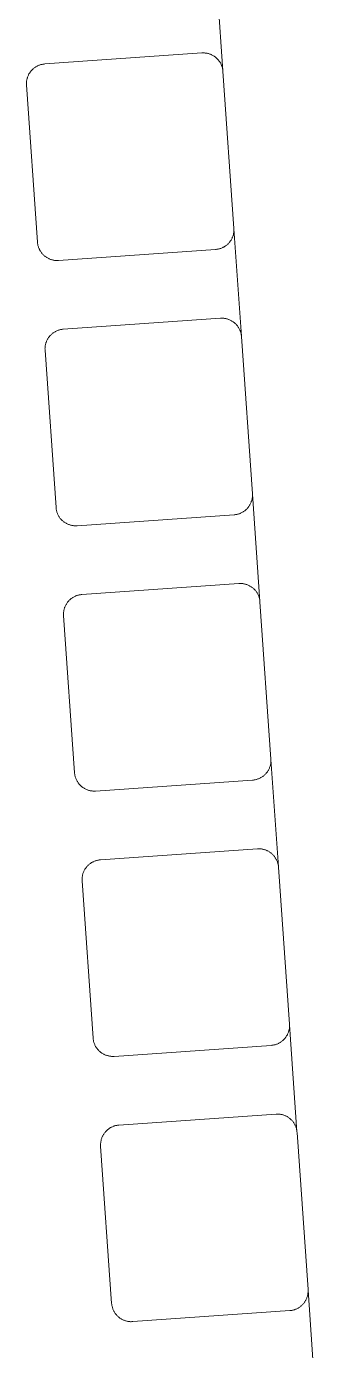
# Model space of a CAD drawing. Header units: millimetres. Extents: x -92 to 3826, y 8 to 2374.
# Drawn here: x 1046.5 to 1105.2, y 1495.7 to 1764.5 of the extents above; entities that cross this region are included whole.
import ezdxf

# ---------------------------------------------------------------- set-up
doc = ezdxf.new("R2010")
doc.units = ezdxf.units.MM
doc.layers.add('ZANO_R', color=7, linetype='Continuous', lineweight=0)

msp = doc.modelspace()

# ---------------------------------------------------------------- linework, layer by layer
at = {"layer": 'ZANO_R'}
for p, q in [((1084.88, 1777.32), (1086.4, 1755.55)), ((1082.14, 1759.17), (1050.22, 1756.94)), ((1082.28, 1759.18), (1082.14, 1759.17)), ((1082.41, 1759.18), (1082.28, 1759.18)), ((1082.55, 1759.18), (1082.41, 1759.18)), ((1082.69, 1759.17), (1082.55, 1759.18)), ((1082.82, 1759.16), (1082.69, 1759.17)), ((1082.96, 1759.14), (1082.82, 1759.16)), ((1083.09, 1759.12), (1082.96, 1759.14)), ((1083.23, 1759.1), (1083.09, 1759.12)), ((1083.36, 1759.07), (1083.23, 1759.1)), ((1083.49, 1759.03), (1083.36, 1759.07)), ((1083.62, 1759), (1083.49, 1759.03)), ((1083.75, 1758.95), (1083.62, 1759)), ((1083.88, 1758.9), (1083.75, 1758.95)), ((1084.01, 1758.85), (1083.88, 1758.9)), ((1084.13, 1758.8), (1084.01, 1758.85)), ((1084.25, 1758.73), (1084.13, 1758.8)), ((1084.37, 1758.67), (1084.25, 1758.73)), ((1084.49, 1758.6), (1084.37, 1758.67)), ((1084.61, 1758.53), (1084.49, 1758.6)), ((1084.72, 1758.45), (1084.61, 1758.53)), ((1084.83, 1758.37), (1084.72, 1758.45)), ((1084.94, 1758.29), (1084.83, 1758.37)), ((1047.57, 1755.67), (1047.48, 1755.57)), ((1047.66, 1755.77), (1047.57, 1755.67)), ((1047.76, 1755.87), (1047.66, 1755.77)), ((1047.86, 1755.96), (1047.76, 1755.87)), ((1047.97, 1756.05), (1047.86, 1755.96)), ((1048.08, 1756.13), (1047.97, 1756.05)), ((1048.19, 1756.21), (1048.08, 1756.13)), ((1048.3, 1756.29), (1048.19, 1756.21)), ((1048.41, 1756.36), (1048.3, 1756.29)), ((1048.53, 1756.43), (1048.41, 1756.36)), ((1048.65, 1756.5), (1048.53, 1756.43)), ((1048.77, 1756.56), (1048.65, 1756.5)), ((1048.9, 1756.61), (1048.77, 1756.56)), ((1049.02, 1756.67), (1048.9, 1756.61)), ((1049.15, 1756.72), (1049.02, 1756.67)), ((1049.28, 1756.76), (1049.15, 1756.72)), ((1049.41, 1756.8), (1049.28, 1756.76)), ((1049.54, 1756.83), (1049.41, 1756.8)), ((1049.68, 1756.86), (1049.54, 1756.83)), ((1049.81, 1756.89), (1049.68, 1756.86)), ((1049.95, 1756.91), (1049.81, 1756.89)), ((1050.08, 1756.93), (1049.95, 1756.91)), ((1050.22, 1756.94), (1050.08, 1756.93)), ((1085.04, 1758.2), (1084.94, 1758.29)), ((1085.14, 1758.11), (1085.04, 1758.2)), ((1085.24, 1758.01), (1085.14, 1758.11)), ((1085.34, 1757.92), (1085.24, 1758.01)), ((1085.43, 1757.81), (1085.34, 1757.92)), ((1085.52, 1757.71), (1085.43, 1757.81)), ((1085.6, 1757.6), (1085.52, 1757.71)), ((1085.68, 1757.49), (1085.6, 1757.6)), ((1085.76, 1757.38), (1085.68, 1757.49)), ((1085.83, 1757.26), (1085.76, 1757.38)), ((1085.9, 1757.15), (1085.83, 1757.26)), ((1085.97, 1757.03), (1085.9, 1757.15)), ((1086.03, 1756.9), (1085.97, 1757.03)), ((1086.09, 1756.78), (1086.03, 1756.9)), ((1086.14, 1756.65), (1086.09, 1756.78)), ((1086.19, 1756.53), (1086.14, 1756.65)), ((1086.23, 1756.4), (1086.19, 1756.53)), ((1086.27, 1756.27), (1086.23, 1756.4)), ((1086.3, 1756.13), (1086.27, 1756.27)), ((1086.33, 1756), (1086.3, 1756.13)), ((1086.36, 1755.87), (1086.33, 1756)), ((1086.38, 1755.73), (1086.36, 1755.87)), ((1086.4, 1755.6), (1086.38, 1755.73)), ((1046.51, 1753.22), (1046.5, 1753.08)), ((1046.5, 1753.08), (1046.5, 1752.94)), ((1046.5, 1752.94), (1046.5, 1752.81)), ((1046.52, 1753.35), (1046.51, 1753.22)), ((1046.53, 1753.49), (1046.52, 1753.35)), ((1046.55, 1753.62), (1046.53, 1753.49)), ((1046.58, 1753.76), (1046.55, 1753.62)), ((1046.61, 1753.89), (1046.58, 1753.76)), ((1046.64, 1754.02), (1046.61, 1753.89)), ((1046.68, 1754.15), (1046.64, 1754.02)), ((1046.73, 1754.28), (1046.68, 1754.15)), ((1046.77, 1754.41), (1046.73, 1754.28)), ((1046.83, 1754.54), (1046.77, 1754.41)), ((1046.88, 1754.66), (1046.83, 1754.54)), ((1046.94, 1754.78), (1046.88, 1754.66)), ((1047.01, 1754.9), (1046.94, 1754.78)), ((1047.08, 1755.02), (1047.01, 1754.9)), ((1047.15, 1755.14), (1047.08, 1755.02)), ((1047.23, 1755.25), (1047.15, 1755.14)), ((1047.31, 1755.36), (1047.23, 1755.25)), ((1047.39, 1755.47), (1047.31, 1755.36)), ((1047.48, 1755.57), (1047.39, 1755.47)), ((1086.41, 1755.46), (1086.4, 1755.6)), ((1086.41, 1755.46), (1088.64, 1723.54)), ((1046.5, 1752.81), (1046.51, 1752.67)), ((1046.51, 1752.67), (1048.74, 1720.75)), ((1088.64, 1723.54), (1088.65, 1723.4)), ((1088.65, 1723.45), (1090.17, 1701.68)), ((1088.65, 1723.4), (1088.65, 1723.26)), ((1048.75, 1720.61), (1048.74, 1720.75)), ((1087.76, 1720.74), (1087.67, 1720.63)), ((1087.84, 1720.85), (1087.76, 1720.74)), ((1087.92, 1720.96), (1087.84, 1720.85)), ((1088, 1721.07), (1087.92, 1720.96)), ((1088.07, 1721.19), (1088, 1721.07)), ((1088.14, 1721.3), (1088.07, 1721.19)), ((1088.21, 1721.42), (1088.14, 1721.3)), ((1088.27, 1721.55), (1088.21, 1721.42)), ((1088.32, 1721.67), (1088.27, 1721.55)), ((1088.37, 1721.8), (1088.32, 1721.67)), ((1088.42, 1721.92), (1088.37, 1721.8)), ((1088.47, 1722.05), (1088.42, 1721.92)), ((1088.5, 1722.19), (1088.47, 1722.05)), ((1088.54, 1722.32), (1088.5, 1722.19)), ((1088.57, 1722.45), (1088.54, 1722.32)), ((1088.59, 1722.58), (1088.57, 1722.45)), ((1088.61, 1722.72), (1088.59, 1722.58)), ((1088.63, 1722.86), (1088.61, 1722.72)), ((1088.64, 1722.99), (1088.63, 1722.86)), ((1088.65, 1723.13), (1088.64, 1722.99)), ((1088.65, 1723.26), (1088.65, 1723.13)), ((1048.77, 1720.48), (1048.75, 1720.61)), ((1048.79, 1720.34), (1048.77, 1720.48)), ((1048.81, 1720.21), (1048.79, 1720.34)), ((1048.84, 1720.07), (1048.81, 1720.21)), ((1048.88, 1719.94), (1048.84, 1720.07)), ((1048.92, 1719.81), (1048.88, 1719.94)), ((1048.96, 1719.68), (1048.92, 1719.81)), ((1049.01, 1719.55), (1048.96, 1719.68)), ((1049.06, 1719.43), (1049.01, 1719.55)), ((1049.12, 1719.3), (1049.06, 1719.43)), ((1049.18, 1719.18), (1049.12, 1719.3)), ((1049.25, 1719.06), (1049.18, 1719.18)), ((1049.31, 1718.94), (1049.25, 1719.06)), ((1049.39, 1718.83), (1049.31, 1718.94)), ((1049.46, 1718.71), (1049.39, 1718.83)), ((1049.55, 1718.6), (1049.46, 1718.71)), ((1049.63, 1718.5), (1049.55, 1718.6)), ((1049.72, 1718.39), (1049.63, 1718.5)), ((1049.81, 1718.29), (1049.72, 1718.39)), ((1049.9, 1718.19), (1049.81, 1718.29)), ((1050, 1718.1), (1049.9, 1718.19)), ((1050.1, 1718.01), (1050, 1718.1)), ((1050.21, 1717.92), (1050.1, 1718.01)), ((1084.93, 1719.27), (1053.01, 1717.04)), ((1085.07, 1719.28), (1084.93, 1719.27)), ((1085.2, 1719.3), (1085.07, 1719.28)), ((1085.34, 1719.32), (1085.2, 1719.3)), ((1085.47, 1719.34), (1085.34, 1719.32)), ((1085.6, 1719.37), (1085.47, 1719.34)), ((1085.74, 1719.41), (1085.6, 1719.37)), ((1085.87, 1719.45), (1085.74, 1719.41)), ((1086, 1719.49), (1085.87, 1719.45)), ((1086.12, 1719.54), (1086, 1719.49)), ((1086.25, 1719.59), (1086.12, 1719.54)), ((1086.37, 1719.65), (1086.25, 1719.59)), ((1086.5, 1719.71), (1086.37, 1719.65)), ((1086.62, 1719.77), (1086.5, 1719.71)), ((1086.73, 1719.84), (1086.62, 1719.77)), ((1086.85, 1719.92), (1086.73, 1719.84)), ((1086.96, 1719.99), (1086.85, 1719.92)), ((1087.07, 1720.08), (1086.96, 1719.99)), ((1087.18, 1720.16), (1087.07, 1720.08)), ((1087.28, 1720.25), (1087.18, 1720.16)), ((1087.39, 1720.34), (1087.28, 1720.25)), ((1087.48, 1720.43), (1087.39, 1720.34)), ((1087.58, 1720.53), (1087.48, 1720.43)), ((1087.67, 1720.63), (1087.58, 1720.53)), ((1050.32, 1717.84), (1050.21, 1717.92)), ((1050.43, 1717.75), (1050.32, 1717.84)), ((1050.54, 1717.68), (1050.43, 1717.75)), ((1050.66, 1717.61), (1050.54, 1717.68)), ((1050.77, 1717.54), (1050.66, 1717.61)), ((1050.89, 1717.47), (1050.77, 1717.54)), ((1051.02, 1717.41), (1050.89, 1717.47)), ((1051.14, 1717.36), (1051.02, 1717.41)), ((1051.27, 1717.3), (1051.14, 1717.36)), ((1051.4, 1717.26), (1051.27, 1717.3)), ((1051.52, 1717.21), (1051.4, 1717.26)), ((1051.66, 1717.17), (1051.52, 1717.21)), ((1051.79, 1717.14), (1051.66, 1717.17)), ((1051.92, 1717.11), (1051.79, 1717.14)), ((1052.06, 1717.08), (1051.92, 1717.11)), ((1052.19, 1717.06), (1052.06, 1717.08)), ((1052.33, 1717.05), (1052.19, 1717.06)), ((1052.46, 1717.04), (1052.33, 1717.05)), ((1052.6, 1717.03), (1052.46, 1717.04)), ((1052.74, 1717.03), (1052.6, 1717.03)), ((1052.87, 1717.03), (1052.74, 1717.03)), ((1053.01, 1717.04), (1052.87, 1717.03)), ((1085.91, 1705.3), (1053.98, 1703.07)), ((1086.04, 1705.31), (1085.91, 1705.3)), ((1086.18, 1705.31), (1086.04, 1705.31)), ((1086.32, 1705.31), (1086.18, 1705.31)), ((1086.45, 1705.3), (1086.32, 1705.31)), ((1086.59, 1705.29), (1086.45, 1705.3)), ((1086.72, 1705.28), (1086.59, 1705.29)), ((1086.86, 1705.26), (1086.72, 1705.28)), ((1086.99, 1705.23), (1086.86, 1705.26)), ((1087.13, 1705.2), (1086.99, 1705.23)), ((1087.26, 1705.17), (1087.13, 1705.2)), ((1087.39, 1705.13), (1087.26, 1705.17)), ((1087.52, 1705.08), (1087.39, 1705.13)), ((1087.65, 1705.04), (1087.52, 1705.08)), ((1087.77, 1704.98), (1087.65, 1705.04)), ((1087.9, 1704.93), (1087.77, 1704.98)), ((1088.02, 1704.87), (1087.9, 1704.93)), ((1088.14, 1704.8), (1088.02, 1704.87)), ((1088.26, 1704.73), (1088.14, 1704.8)), ((1088.37, 1704.66), (1088.26, 1704.73)), ((1088.49, 1704.58), (1088.37, 1704.66)), ((1088.6, 1704.5), (1088.49, 1704.58)), ((1051.43, 1701.9), (1051.34, 1701.81)), ((1051.53, 1702), (1051.43, 1701.9)), ((1051.63, 1702.09), (1051.53, 1702)), ((1051.73, 1702.18), (1051.63, 1702.09)), ((1051.84, 1702.26), (1051.73, 1702.18)), ((1051.95, 1702.34), (1051.84, 1702.26)), ((1052.06, 1702.42), (1051.95, 1702.34)), ((1052.18, 1702.49), (1052.06, 1702.42)), ((1052.3, 1702.56), (1052.18, 1702.49)), ((1052.42, 1702.63), (1052.3, 1702.56)), ((1052.54, 1702.69), (1052.42, 1702.63)), ((1052.66, 1702.75), (1052.54, 1702.69)), ((1052.79, 1702.8), (1052.66, 1702.75)), ((1052.92, 1702.85), (1052.79, 1702.8)), ((1053.05, 1702.89), (1052.92, 1702.85)), ((1053.18, 1702.93), (1053.05, 1702.89)), ((1053.31, 1702.96), (1053.18, 1702.93)), ((1053.44, 1703), (1053.31, 1702.96)), ((1053.58, 1703.02), (1053.44, 1703)), ((1053.71, 1703.04), (1053.58, 1703.02)), ((1053.85, 1703.06), (1053.71, 1703.04)), ((1053.98, 1703.07), (1053.85, 1703.06)), ((1088.71, 1704.42), (1088.6, 1704.5)), ((1088.81, 1704.33), (1088.71, 1704.42)), ((1088.91, 1704.24), (1088.81, 1704.33)), ((1089.01, 1704.14), (1088.91, 1704.24)), ((1089.1, 1704.05), (1089.01, 1704.14)), ((1089.2, 1703.95), (1089.1, 1704.05)), ((1089.28, 1703.84), (1089.2, 1703.95)), ((1089.37, 1703.73), (1089.28, 1703.84)), ((1089.45, 1703.62), (1089.37, 1703.73)), ((1089.53, 1703.51), (1089.45, 1703.62)), ((1089.6, 1703.4), (1089.53, 1703.51)), ((1089.67, 1703.28), (1089.6, 1703.4)), ((1089.73, 1703.16), (1089.67, 1703.28)), ((1089.8, 1703.04), (1089.73, 1703.16)), ((1089.85, 1702.91), (1089.8, 1703.04)), ((1089.9, 1702.79), (1089.85, 1702.91)), ((1089.95, 1702.66), (1089.9, 1702.79)), ((1090, 1702.53), (1089.95, 1702.66)), ((1090.04, 1702.4), (1090, 1702.53)), ((1090.07, 1702.27), (1090.04, 1702.4)), ((1090.1, 1702.13), (1090.07, 1702.27)), ((1090.13, 1702), (1090.1, 1702.13)), ((1090.15, 1701.86), (1090.13, 1702)), ((1090.16, 1701.73), (1090.15, 1701.86)), ((1050.27, 1699.21), (1050.26, 1699.07)), ((1050.28, 1699.48), (1050.27, 1699.35)), ((1050.27, 1699.35), (1050.27, 1699.21)), ((1050.3, 1699.62), (1050.28, 1699.48)), ((1050.32, 1699.75), (1050.3, 1699.62)), ((1050.35, 1699.89), (1050.32, 1699.75)), ((1050.38, 1700.02), (1050.35, 1699.89)), ((1050.41, 1700.15), (1050.38, 1700.02)), ((1050.45, 1700.28), (1050.41, 1700.15)), ((1050.49, 1700.41), (1050.45, 1700.28)), ((1050.54, 1700.54), (1050.49, 1700.41)), ((1050.59, 1700.67), (1050.54, 1700.54)), ((1050.65, 1700.79), (1050.59, 1700.67)), ((1050.71, 1700.91), (1050.65, 1700.79)), ((1050.77, 1701.04), (1050.71, 1700.91)), ((1050.84, 1701.15), (1050.77, 1701.04)), ((1050.92, 1701.27), (1050.84, 1701.15)), ((1050.99, 1701.38), (1050.92, 1701.27)), ((1051.07, 1701.49), (1050.99, 1701.38)), ((1051.16, 1701.6), (1051.07, 1701.49)), ((1051.24, 1701.7), (1051.16, 1701.6)), ((1051.34, 1701.81), (1051.24, 1701.7)), ((1090.18, 1701.59), (1090.16, 1701.73)), ((1090.18, 1701.59), (1092.41, 1669.67)), ((1050.26, 1699.07), (1050.27, 1698.94)), ((1050.27, 1698.94), (1050.27, 1698.8)), ((1050.27, 1698.8), (1052.51, 1666.88)), ((1092.41, 1669.67), (1092.42, 1669.53)), ((1091.61, 1666.98), (1091.52, 1666.87)), ((1091.69, 1667.09), (1091.61, 1666.98)), ((1091.77, 1667.2), (1091.69, 1667.09)), ((1091.84, 1667.32), (1091.77, 1667.2)), ((1091.91, 1667.43), (1091.84, 1667.32)), ((1091.97, 1667.56), (1091.91, 1667.43)), ((1092.03, 1667.68), (1091.97, 1667.56)), ((1092.09, 1667.8), (1092.03, 1667.68)), ((1092.14, 1667.93), (1092.09, 1667.8)), ((1092.19, 1668.06), (1092.14, 1667.93)), ((1092.23, 1668.19), (1092.19, 1668.06)), ((1092.27, 1668.32), (1092.23, 1668.19)), ((1092.31, 1668.45), (1092.27, 1668.32)), ((1092.34, 1668.58), (1092.31, 1668.45)), ((1092.36, 1668.72), (1092.34, 1668.58)), ((1092.38, 1668.85), (1092.36, 1668.72)), ((1092.4, 1668.99), (1092.38, 1668.85)), ((1092.41, 1669.12), (1092.4, 1668.99)), ((1092.41, 1669.58), (1093.94, 1647.81)), ((1092.42, 1669.26), (1092.41, 1669.12)), ((1092.42, 1669.53), (1092.42, 1669.4)), ((1092.42, 1669.4), (1092.42, 1669.26)), ((1052.52, 1666.74), (1052.51, 1666.88)), ((1052.53, 1666.61), (1052.52, 1666.74)), ((1052.56, 1666.47), (1052.53, 1666.61)), ((1052.58, 1666.34), (1052.56, 1666.47)), ((1052.61, 1666.2), (1052.58, 1666.34)), ((1052.65, 1666.07), (1052.61, 1666.2)), ((1052.69, 1665.94), (1052.65, 1666.07)), ((1052.73, 1665.81), (1052.69, 1665.94)), ((1052.78, 1665.68), (1052.73, 1665.81)), ((1052.83, 1665.56), (1052.78, 1665.68)), ((1052.89, 1665.43), (1052.83, 1665.56)), ((1052.95, 1665.31), (1052.89, 1665.43)), ((1053.01, 1665.19), (1052.95, 1665.31)), ((1053.08, 1665.07), (1053.01, 1665.19)), ((1053.15, 1664.96), (1053.08, 1665.07)), ((1053.23, 1664.85), (1053.15, 1664.96)), ((1053.31, 1664.74), (1053.23, 1664.85)), ((1053.4, 1664.63), (1053.31, 1664.74)), ((1053.49, 1664.52), (1053.4, 1664.63)), ((1053.58, 1664.42), (1053.49, 1664.52)), ((1053.67, 1664.33), (1053.58, 1664.42)), ((1053.77, 1664.23), (1053.67, 1664.33)), ((1053.87, 1664.14), (1053.77, 1664.23)), ((1088.7, 1665.4), (1056.77, 1663.17)), ((1088.83, 1665.41), (1088.7, 1665.4)), ((1088.97, 1665.43), (1088.83, 1665.41)), ((1089.1, 1665.45), (1088.97, 1665.43)), ((1089.24, 1665.48), (1089.1, 1665.45)), ((1089.37, 1665.51), (1089.24, 1665.48)), ((1089.5, 1665.54), (1089.37, 1665.51)), ((1089.63, 1665.58), (1089.5, 1665.54)), ((1089.76, 1665.62), (1089.63, 1665.58)), ((1089.89, 1665.67), (1089.76, 1665.62)), ((1090.02, 1665.72), (1089.89, 1665.67)), ((1090.14, 1665.78), (1090.02, 1665.72)), ((1090.26, 1665.84), (1090.14, 1665.78)), ((1090.38, 1665.91), (1090.26, 1665.84)), ((1090.5, 1665.98), (1090.38, 1665.91)), ((1090.62, 1666.05), (1090.5, 1665.98)), ((1090.73, 1666.13), (1090.62, 1666.05)), ((1090.84, 1666.21), (1090.73, 1666.13)), ((1090.95, 1666.29), (1090.84, 1666.21)), ((1091.05, 1666.38), (1090.95, 1666.29)), ((1091.15, 1666.47), (1091.05, 1666.38)), ((1091.25, 1666.57), (1091.15, 1666.47)), ((1091.35, 1666.66), (1091.25, 1666.57)), ((1091.44, 1666.77), (1091.35, 1666.66)), ((1091.52, 1666.87), (1091.44, 1666.77)), ((1053.98, 1664.05), (1053.87, 1664.14)), ((1054.08, 1663.97), (1053.98, 1664.05)), ((1054.19, 1663.89), (1054.08, 1663.97)), ((1054.31, 1663.81), (1054.19, 1663.89)), ((1054.42, 1663.74), (1054.31, 1663.81)), ((1054.54, 1663.67), (1054.42, 1663.74)), ((1054.66, 1663.6), (1054.54, 1663.67)), ((1054.78, 1663.54), (1054.66, 1663.6)), ((1054.91, 1663.49), (1054.78, 1663.54)), ((1055.03, 1663.43), (1054.91, 1663.49)), ((1055.16, 1663.39), (1055.03, 1663.43)), ((1055.29, 1663.34), (1055.16, 1663.39)), ((1055.42, 1663.3), (1055.29, 1663.34)), ((1055.55, 1663.27), (1055.42, 1663.3)), ((1055.69, 1663.24), (1055.55, 1663.27)), ((1055.82, 1663.22), (1055.69, 1663.24)), ((1055.96, 1663.19), (1055.82, 1663.22)), ((1056.09, 1663.18), (1055.96, 1663.19)), ((1056.23, 1663.17), (1056.09, 1663.18)), ((1056.37, 1663.16), (1056.23, 1663.17)), ((1056.5, 1663.16), (1056.37, 1663.16)), ((1056.64, 1663.16), (1056.5, 1663.16)), ((1056.77, 1663.17), (1056.64, 1663.16)), ((1089.67, 1651.43), (1057.75, 1649.2)), ((1089.81, 1651.44), (1089.67, 1651.43)), ((1089.95, 1651.44), (1089.81, 1651.44)), ((1090.08, 1651.44), (1089.95, 1651.44)), ((1090.22, 1651.43), (1090.08, 1651.44)), ((1090.36, 1651.42), (1090.22, 1651.43)), ((1090.49, 1651.41), (1090.36, 1651.42)), ((1090.63, 1651.39), (1090.49, 1651.41)), ((1090.76, 1651.36), (1090.63, 1651.39)), ((1090.89, 1651.33), (1090.76, 1651.36)), ((1091.03, 1651.3), (1090.89, 1651.33)), ((1091.16, 1651.26), (1091.03, 1651.3)), ((1091.29, 1651.21), (1091.16, 1651.26)), ((1091.41, 1651.17), (1091.29, 1651.21)), ((1091.54, 1651.11), (1091.41, 1651.17)), ((1091.67, 1651.06), (1091.54, 1651.11)), ((1091.79, 1651), (1091.67, 1651.06)), ((1091.91, 1650.93), (1091.79, 1651)), ((1092.03, 1650.86), (1091.91, 1650.93)), ((1092.14, 1650.79), (1092.03, 1650.86)), ((1092.25, 1650.72), (1092.14, 1650.79)), ((1055.3, 1648.13), (1055.2, 1648.04)), ((1055.4, 1648.22), (1055.3, 1648.13)), ((1055.5, 1648.31), (1055.4, 1648.22)), ((1055.61, 1648.4), (1055.5, 1648.31)), ((1055.72, 1648.48), (1055.61, 1648.4)), ((1055.83, 1648.55), (1055.72, 1648.48)), ((1055.95, 1648.63), (1055.83, 1648.55)), ((1056.06, 1648.7), (1055.95, 1648.63)), ((1056.18, 1648.76), (1056.06, 1648.7)), ((1056.31, 1648.82), (1056.18, 1648.76)), ((1056.43, 1648.88), (1056.31, 1648.82)), ((1056.56, 1648.93), (1056.43, 1648.88)), ((1056.69, 1648.98), (1056.56, 1648.93)), ((1056.81, 1649.02), (1056.69, 1648.98)), ((1056.95, 1649.06), (1056.81, 1649.02)), ((1057.08, 1649.1), (1056.95, 1649.06)), ((1057.21, 1649.13), (1057.08, 1649.1)), ((1057.34, 1649.15), (1057.21, 1649.13)), ((1057.48, 1649.17), (1057.34, 1649.15)), ((1057.62, 1649.19), (1057.48, 1649.17)), ((1057.75, 1649.2), (1057.62, 1649.19)), ((1092.36, 1650.63), (1092.25, 1650.72)), ((1092.47, 1650.55), (1092.36, 1650.63)), ((1092.58, 1650.46), (1092.47, 1650.55)), ((1092.68, 1650.37), (1092.58, 1650.46)), ((1092.78, 1650.28), (1092.68, 1650.37)), ((1092.87, 1650.18), (1092.78, 1650.28)), ((1092.96, 1650.08), (1092.87, 1650.18)), ((1093.05, 1649.97), (1092.96, 1650.08)), ((1093.14, 1649.87), (1093.05, 1649.97)), ((1093.22, 1649.76), (1093.14, 1649.87)), ((1093.29, 1649.64), (1093.22, 1649.76)), ((1093.37, 1649.53), (1093.29, 1649.64)), ((1093.44, 1649.41), (1093.37, 1649.53)), ((1093.5, 1649.29), (1093.44, 1649.41)), ((1093.56, 1649.17), (1093.5, 1649.29)), ((1093.62, 1649.04), (1093.56, 1649.17)), ((1093.67, 1648.92), (1093.62, 1649.04)), ((1093.72, 1648.79), (1093.67, 1648.92)), ((1093.76, 1648.66), (1093.72, 1648.79)), ((1093.8, 1648.53), (1093.76, 1648.66)), ((1093.84, 1648.4), (1093.8, 1648.53)), ((1093.87, 1648.26), (1093.84, 1648.4)), ((1093.89, 1648.13), (1093.87, 1648.26)), ((1093.91, 1647.99), (1093.89, 1648.13)), ((1054.04, 1645.48), (1054.03, 1645.34)), ((1054.05, 1645.61), (1054.04, 1645.48)), ((1054.07, 1645.75), (1054.05, 1645.61)), ((1054.09, 1645.89), (1054.07, 1645.75)), ((1054.11, 1646.02), (1054.09, 1645.89)), ((1054.14, 1646.15), (1054.11, 1646.02)), ((1054.18, 1646.28), (1054.14, 1646.15)), ((1054.22, 1646.42), (1054.18, 1646.28)), ((1054.26, 1646.55), (1054.22, 1646.42)), ((1054.31, 1646.67), (1054.26, 1646.55)), ((1054.36, 1646.8), (1054.31, 1646.67)), ((1054.42, 1646.92), (1054.36, 1646.8)), ((1054.48, 1647.05), (1054.42, 1646.92)), ((1054.54, 1647.17), (1054.48, 1647.05)), ((1054.61, 1647.28), (1054.54, 1647.17)), ((1054.68, 1647.4), (1054.61, 1647.28)), ((1054.76, 1647.51), (1054.68, 1647.4)), ((1054.84, 1647.62), (1054.76, 1647.51)), ((1054.92, 1647.73), (1054.84, 1647.62)), ((1055.01, 1647.84), (1054.92, 1647.73)), ((1055.1, 1647.94), (1055.01, 1647.84)), ((1055.2, 1648.04), (1055.1, 1647.94)), ((1093.93, 1647.86), (1093.91, 1647.99)), ((1093.94, 1647.72), (1093.93, 1647.86)), ((1093.94, 1647.72), (1096.18, 1615.8)), ((1054.03, 1645.34), (1054.03, 1645.21)), ((1054.03, 1645.21), (1054.03, 1645.07)), ((1054.03, 1645.07), (1054.04, 1644.93)), ((1054.04, 1644.93), (1056.27, 1613.01)), ((1095.46, 1613.22), (1095.38, 1613.11)), ((1095.53, 1613.33), (1095.46, 1613.22)), ((1095.61, 1613.45), (1095.53, 1613.33)), ((1095.67, 1613.57), (1095.61, 1613.45)), ((1095.74, 1613.69), (1095.67, 1613.57)), ((1095.8, 1613.81), (1095.74, 1613.69)), ((1095.86, 1613.93), (1095.8, 1613.81)), ((1095.91, 1614.06), (1095.86, 1613.93)), ((1095.96, 1614.19), (1095.91, 1614.06)), ((1096, 1614.32), (1095.96, 1614.19)), ((1096.04, 1614.45), (1096, 1614.32)), ((1096.07, 1614.58), (1096.04, 1614.45)), ((1096.1, 1614.71), (1096.07, 1614.58)), ((1096.13, 1614.85), (1096.1, 1614.71)), ((1096.15, 1614.98), (1096.13, 1614.85)), ((1096.16, 1615.12), (1096.15, 1614.98)), ((1096.18, 1615.25), (1096.16, 1615.12)), ((1096.18, 1615.8), (1096.18, 1615.66)), ((1096.18, 1615.71), (1097.7, 1593.94)), ((1096.18, 1615.66), (1096.18, 1615.53)), ((1096.18, 1615.53), (1096.18, 1615.39)), ((1096.18, 1615.39), (1096.18, 1615.25)), ((1056.28, 1612.87), (1056.27, 1613.01)), ((1056.3, 1612.74), (1056.28, 1612.87)), ((1056.32, 1612.6), (1056.3, 1612.74)), ((1056.35, 1612.47), (1056.32, 1612.6)), ((1056.38, 1612.34), (1056.35, 1612.47)), ((1056.41, 1612.2), (1056.38, 1612.34)), ((1056.45, 1612.07), (1056.41, 1612.2)), ((1056.5, 1611.94), (1056.45, 1612.07)), ((1056.54, 1611.82), (1056.5, 1611.94)), ((1056.6, 1611.69), (1056.54, 1611.82)), ((1056.65, 1611.57), (1056.6, 1611.69)), ((1056.71, 1611.44), (1056.65, 1611.57)), ((1056.78, 1611.32), (1056.71, 1611.44)), ((1056.85, 1611.21), (1056.78, 1611.32)), ((1056.92, 1611.09), (1056.85, 1611.21)), ((1057, 1610.98), (1056.92, 1611.09)), ((1057.08, 1610.87), (1057, 1610.98)), ((1057.16, 1610.76), (1057.08, 1610.87)), ((1057.25, 1610.66), (1057.16, 1610.76)), ((1057.34, 1610.55), (1057.25, 1610.66)), ((1057.44, 1610.46), (1057.34, 1610.55)), ((1057.54, 1610.36), (1057.44, 1610.46)), ((1092.46, 1611.53), (1060.54, 1609.3)), ((1092.6, 1611.54), (1092.46, 1611.53)), ((1092.74, 1611.56), (1092.6, 1611.54)), ((1092.87, 1611.58), (1092.74, 1611.56)), ((1093, 1611.61), (1092.87, 1611.58)), ((1093.14, 1611.64), (1093, 1611.61)), ((1093.27, 1611.67), (1093.14, 1611.64)), ((1093.4, 1611.71), (1093.27, 1611.67)), ((1093.53, 1611.75), (1093.4, 1611.71)), ((1093.66, 1611.8), (1093.53, 1611.75)), ((1093.78, 1611.86), (1093.66, 1611.8)), ((1093.91, 1611.91), (1093.78, 1611.86)), ((1094.03, 1611.97), (1093.91, 1611.91)), ((1094.15, 1612.04), (1094.03, 1611.97)), ((1094.27, 1612.11), (1094.15, 1612.04)), ((1094.38, 1612.18), (1094.27, 1612.11)), ((1094.5, 1612.26), (1094.38, 1612.18)), ((1094.61, 1612.34), (1094.5, 1612.26)), ((1094.71, 1612.42), (1094.61, 1612.34)), ((1094.82, 1612.51), (1094.71, 1612.42)), ((1094.92, 1612.6), (1094.82, 1612.51)), ((1095.02, 1612.7), (1094.92, 1612.6)), ((1095.11, 1612.8), (1095.02, 1612.7)), ((1095.2, 1612.9), (1095.11, 1612.8)), ((1095.29, 1613), (1095.2, 1612.9)), ((1095.38, 1613.11), (1095.29, 1613)), ((1057.64, 1610.27), (1057.54, 1610.36)), ((1057.74, 1610.18), (1057.64, 1610.27)), ((1057.85, 1610.1), (1057.74, 1610.18)), ((1057.96, 1610.02), (1057.85, 1610.1)), ((1058.07, 1609.94), (1057.96, 1610.02)), ((1058.19, 1609.87), (1058.07, 1609.94)), ((1058.31, 1609.8), (1058.19, 1609.87)), ((1058.43, 1609.74), (1058.31, 1609.8)), ((1058.55, 1609.67), (1058.43, 1609.74)), ((1058.67, 1609.62), (1058.55, 1609.67)), ((1058.8, 1609.57), (1058.67, 1609.62)), ((1058.93, 1609.52), (1058.8, 1609.57)), ((1059.06, 1609.48), (1058.93, 1609.52)), ((1059.19, 1609.44), (1059.06, 1609.48)), ((1059.32, 1609.4), (1059.19, 1609.44)), ((1059.45, 1609.37), (1059.32, 1609.4)), ((1059.59, 1609.35), (1059.45, 1609.37)), ((1059.72, 1609.33), (1059.59, 1609.35)), ((1059.86, 1609.31), (1059.72, 1609.33)), ((1060, 1609.3), (1059.86, 1609.31)), ((1060.13, 1609.29), (1060, 1609.3)), ((1060.27, 1609.29), (1060.13, 1609.29)), ((1060.41, 1609.29), (1060.27, 1609.29)), ((1060.54, 1609.3), (1060.41, 1609.29)), ((1093.44, 1597.57), (1061.52, 1595.33)), ((1093.58, 1597.57), (1093.44, 1597.57)), ((1093.71, 1597.58), (1093.58, 1597.57)), ((1093.85, 1597.57), (1093.71, 1597.58)), ((1093.99, 1597.57), (1093.85, 1597.57)), ((1094.12, 1597.55), (1093.99, 1597.57)), ((1094.26, 1597.54), (1094.12, 1597.55)), ((1094.39, 1597.52), (1094.26, 1597.54)), ((1094.53, 1597.49), (1094.39, 1597.52)), ((1094.66, 1597.46), (1094.53, 1597.49)), ((1094.79, 1597.43), (1094.66, 1597.46)), ((1094.92, 1597.39), (1094.79, 1597.43)), ((1095.05, 1597.35), (1094.92, 1597.39)), ((1095.18, 1597.3), (1095.05, 1597.35)), ((1095.31, 1597.25), (1095.18, 1597.3)), ((1095.43, 1597.19), (1095.31, 1597.25)), ((1095.55, 1597.13), (1095.43, 1597.19)), ((1095.67, 1597.06), (1095.55, 1597.13)), ((1095.79, 1597), (1095.67, 1597.06)), ((1095.91, 1596.92), (1095.79, 1597)), ((1059.16, 1594.35), (1059.06, 1594.26)), ((1059.27, 1594.44), (1059.16, 1594.35)), ((1059.38, 1594.53), (1059.27, 1594.44)), ((1059.49, 1594.61), (1059.38, 1594.53)), ((1059.6, 1594.68), (1059.49, 1594.61)), ((1059.71, 1594.76), (1059.6, 1594.68)), ((1059.83, 1594.83), (1059.71, 1594.76)), ((1059.95, 1594.89), (1059.83, 1594.83)), ((1060.07, 1594.95), (1059.95, 1594.89)), ((1060.2, 1595.01), (1060.07, 1594.95)), ((1060.32, 1595.06), (1060.2, 1595.01)), ((1060.45, 1595.11), (1060.32, 1595.06)), ((1060.58, 1595.15), (1060.45, 1595.11)), ((1060.71, 1595.19), (1060.58, 1595.15)), ((1060.84, 1595.23), (1060.71, 1595.19)), ((1060.98, 1595.26), (1060.84, 1595.23)), ((1061.11, 1595.28), (1060.98, 1595.26)), ((1061.25, 1595.3), (1061.11, 1595.28)), ((1061.38, 1595.32), (1061.25, 1595.3)), ((1061.52, 1595.33), (1061.38, 1595.32)), ((1096.02, 1596.85), (1095.91, 1596.92)), ((1096.13, 1596.77), (1096.02, 1596.85)), ((1096.24, 1596.68), (1096.13, 1596.77)), ((1096.34, 1596.59), (1096.24, 1596.68)), ((1096.45, 1596.5), (1096.34, 1596.59)), ((1096.54, 1596.41), (1096.45, 1596.5)), ((1096.64, 1596.31), (1096.54, 1596.41)), ((1096.73, 1596.21), (1096.64, 1596.31)), ((1096.82, 1596.1), (1096.73, 1596.21)), ((1096.9, 1596), (1096.82, 1596.1)), ((1096.98, 1595.89), (1096.9, 1596)), ((1097.06, 1595.77), (1096.98, 1595.89)), ((1097.13, 1595.66), (1097.06, 1595.77)), ((1097.2, 1595.54), (1097.13, 1595.66)), ((1097.27, 1595.42), (1097.2, 1595.54)), ((1097.33, 1595.3), (1097.27, 1595.42)), ((1097.39, 1595.17), (1097.33, 1595.3)), ((1097.44, 1595.05), (1097.39, 1595.17)), ((1097.49, 1594.92), (1097.44, 1595.05)), ((1097.53, 1594.79), (1097.49, 1594.92)), ((1097.57, 1594.66), (1097.53, 1594.79)), ((1097.6, 1594.53), (1097.57, 1594.66)), ((1097.63, 1594.4), (1097.6, 1594.53)), ((1097.66, 1594.26), (1097.63, 1594.4)), ((1057.82, 1591.75), (1057.81, 1591.61)), ((1057.83, 1591.88), (1057.82, 1591.75)), ((1057.85, 1592.02), (1057.83, 1591.88)), ((1057.88, 1592.15), (1057.85, 1592.02)), ((1057.91, 1592.28), (1057.88, 1592.15)), ((1057.94, 1592.42), (1057.91, 1592.28)), ((1057.98, 1592.55), (1057.94, 1592.42)), ((1058.03, 1592.68), (1057.98, 1592.55)), ((1058.07, 1592.8), (1058.03, 1592.68)), ((1058.13, 1592.93), (1058.07, 1592.8)), ((1058.18, 1593.06), (1058.13, 1592.93)), ((1058.24, 1593.18), (1058.18, 1593.06)), ((1058.31, 1593.3), (1058.24, 1593.18)), ((1058.38, 1593.42), (1058.31, 1593.3)), ((1058.45, 1593.53), (1058.38, 1593.42)), ((1058.53, 1593.64), (1058.45, 1593.53)), ((1058.61, 1593.76), (1058.53, 1593.64)), ((1058.69, 1593.86), (1058.61, 1593.76)), ((1058.78, 1593.97), (1058.69, 1593.86)), ((1058.87, 1594.07), (1058.78, 1593.97)), ((1058.96, 1594.17), (1058.87, 1594.07)), ((1059.06, 1594.26), (1058.96, 1594.17)), ((1097.68, 1594.13), (1097.66, 1594.26)), ((1097.7, 1593.99), (1097.68, 1594.13)), ((1097.71, 1593.85), (1097.7, 1593.99)), ((1097.71, 1593.85), (1099.94, 1561.93)), ((1057.81, 1591.61), (1057.8, 1591.47)), ((1057.8, 1591.47), (1057.8, 1591.34)), ((1057.8, 1591.34), (1057.8, 1591.2)), ((1057.8, 1591.2), (1057.81, 1591.06)), ((1057.81, 1591.06), (1060.04, 1559.14)), ((1099.3, 1559.46), (1099.22, 1559.35)), ((1099.37, 1559.58), (1099.3, 1559.46)), ((1099.44, 1559.7), (1099.37, 1559.58)), ((1099.51, 1559.82), (1099.44, 1559.7)), ((1099.57, 1559.94), (1099.51, 1559.82)), ((1099.62, 1560.07), (1099.57, 1559.94)), ((1099.67, 1560.19), (1099.62, 1560.07)), ((1099.72, 1560.32), (1099.67, 1560.19)), ((1099.77, 1560.45), (1099.72, 1560.32)), ((1099.8, 1560.58), (1099.77, 1560.45)), ((1099.84, 1560.71), (1099.8, 1560.58)), ((1099.87, 1560.85), (1099.84, 1560.71)), ((1099.89, 1560.98), (1099.87, 1560.85)), ((1099.92, 1561.11), (1099.89, 1560.98)), ((1099.93, 1561.25), (1099.92, 1561.11)), ((1099.94, 1561.39), (1099.93, 1561.25)), ((1099.94, 1561.93), (1099.95, 1561.8)), ((1099.95, 1561.52), (1099.94, 1561.39)), ((1099.95, 1561.84), (1101.47, 1540.07)), ((1099.95, 1561.8), (1099.95, 1561.66)), ((1099.95, 1561.66), (1099.95, 1561.52)), ((1060.05, 1559.01), (1060.04, 1559.14)), ((1060.07, 1558.87), (1060.05, 1559.01)), ((1060.09, 1558.74), (1060.07, 1558.87)), ((1060.11, 1558.6), (1060.09, 1558.74)), ((1060.14, 1558.47), (1060.11, 1558.6)), ((1060.18, 1558.34), (1060.14, 1558.47)), ((1060.22, 1558.21), (1060.18, 1558.34)), ((1060.26, 1558.08), (1060.22, 1558.21)), ((1060.31, 1557.95), (1060.26, 1558.08)), ((1060.36, 1557.82), (1060.31, 1557.95)), ((1060.42, 1557.7), (1060.36, 1557.82)), ((1060.48, 1557.58), (1060.42, 1557.7)), ((1060.55, 1557.46), (1060.48, 1557.58)), ((1060.62, 1557.34), (1060.55, 1557.46)), ((1060.69, 1557.22), (1060.62, 1557.34)), ((1060.77, 1557.11), (1060.69, 1557.22)), ((1060.85, 1557), (1060.77, 1557.11)), ((1060.93, 1556.89), (1060.85, 1557)), ((1061.02, 1556.79), (1060.93, 1556.89)), ((1061.11, 1556.69), (1061.02, 1556.79)), ((1061.21, 1556.59), (1061.11, 1556.69)), ((1096.23, 1557.66), (1064.31, 1555.43)), ((1096.37, 1557.67), (1096.23, 1557.66)), ((1096.5, 1557.69), (1096.37, 1557.67)), ((1096.64, 1557.71), (1096.5, 1557.69)), ((1096.77, 1557.74), (1096.64, 1557.71)), ((1096.9, 1557.77), (1096.77, 1557.74)), ((1097.04, 1557.8), (1096.9, 1557.77)), ((1097.17, 1557.84), (1097.04, 1557.8)), ((1097.3, 1557.89), (1097.17, 1557.84)), ((1097.42, 1557.93), (1097.3, 1557.89)), ((1097.55, 1557.99), (1097.42, 1557.93)), ((1097.68, 1558.04), (1097.55, 1557.99)), ((1097.8, 1558.1), (1097.68, 1558.04)), ((1097.92, 1558.17), (1097.8, 1558.1)), ((1098.04, 1558.24), (1097.92, 1558.17)), ((1098.15, 1558.31), (1098.04, 1558.24)), ((1098.26, 1558.39), (1098.15, 1558.31)), ((1098.37, 1558.47), (1098.26, 1558.39)), ((1098.48, 1558.55), (1098.37, 1558.47)), ((1098.59, 1558.64), (1098.48, 1558.55)), ((1098.69, 1558.73), (1098.59, 1558.64)), ((1098.78, 1558.83), (1098.69, 1558.73)), ((1098.88, 1558.93), (1098.78, 1558.83)), ((1098.97, 1559.03), (1098.88, 1558.93)), ((1099.06, 1559.13), (1098.97, 1559.03)), ((1099.14, 1559.24), (1099.06, 1559.13)), ((1099.22, 1559.35), (1099.14, 1559.24)), ((1061.3, 1556.49), (1061.21, 1556.59)), ((1061.41, 1556.4), (1061.3, 1556.49)), ((1061.51, 1556.31), (1061.41, 1556.4)), ((1061.62, 1556.23), (1061.51, 1556.31)), ((1061.73, 1556.15), (1061.62, 1556.23)), ((1061.84, 1556.07), (1061.73, 1556.15)), ((1061.96, 1556), (1061.84, 1556.07)), ((1062.07, 1555.93), (1061.96, 1556)), ((1062.19, 1555.87), (1062.07, 1555.93)), ((1062.32, 1555.81), (1062.19, 1555.87)), ((1062.44, 1555.75), (1062.32, 1555.81)), ((1062.57, 1555.7), (1062.44, 1555.75)), ((1062.7, 1555.65), (1062.57, 1555.7)), ((1062.83, 1555.61), (1062.7, 1555.65)), ((1062.96, 1555.57), (1062.83, 1555.61)), ((1063.09, 1555.53), (1062.96, 1555.57)), ((1063.22, 1555.5), (1063.09, 1555.53)), ((1063.36, 1555.48), (1063.22, 1555.5)), ((1063.49, 1555.46), (1063.36, 1555.48)), ((1063.63, 1555.44), (1063.49, 1555.46)), ((1063.76, 1555.43), (1063.63, 1555.44)), ((1063.9, 1555.42), (1063.76, 1555.43)), ((1064.04, 1555.42), (1063.9, 1555.42)), ((1064.17, 1555.42), (1064.04, 1555.42)), ((1064.31, 1555.43), (1064.17, 1555.42)), ((1097.21, 1543.7), (1065.29, 1541.46)), ((1097.34, 1543.7), (1097.21, 1543.7)), ((1097.48, 1543.71), (1097.34, 1543.7)), ((1097.62, 1543.7), (1097.48, 1543.71)), ((1097.75, 1543.7), (1097.62, 1543.7)), ((1097.89, 1543.69), (1097.75, 1543.7)), ((1098.02, 1543.67), (1097.89, 1543.69)), ((1098.16, 1543.65), (1098.02, 1543.67)), ((1098.29, 1543.62), (1098.16, 1543.65)), ((1098.43, 1543.59), (1098.29, 1543.62)), ((1098.56, 1543.56), (1098.43, 1543.59)), ((1098.69, 1543.52), (1098.56, 1543.56)), ((1098.82, 1543.48), (1098.69, 1543.52)), ((1098.95, 1543.43), (1098.82, 1543.48)), ((1099.07, 1543.38), (1098.95, 1543.43)), ((1099.2, 1543.32), (1099.07, 1543.38)), ((1099.32, 1543.26), (1099.2, 1543.32)), ((1099.44, 1543.2), (1099.32, 1543.26)), ((1063.04, 1540.57), (1062.93, 1540.49)), ((1063.14, 1540.66), (1063.04, 1540.57)), ((1063.25, 1540.74), (1063.14, 1540.66)), ((1063.37, 1540.82), (1063.25, 1540.74)), ((1063.48, 1540.89), (1063.37, 1540.82)), ((1063.6, 1540.96), (1063.48, 1540.89)), ((1063.72, 1541.02), (1063.6, 1540.96)), ((1063.84, 1541.08), (1063.72, 1541.02)), ((1063.97, 1541.14), (1063.84, 1541.08)), ((1064.09, 1541.19), (1063.97, 1541.14)), ((1064.22, 1541.24), (1064.09, 1541.19)), ((1064.35, 1541.29), (1064.22, 1541.24)), ((1064.48, 1541.32), (1064.35, 1541.29)), ((1064.61, 1541.36), (1064.48, 1541.32)), ((1064.74, 1541.39), (1064.61, 1541.36)), ((1064.88, 1541.42), (1064.74, 1541.39)), ((1065.01, 1541.44), (1064.88, 1541.42)), ((1065.15, 1541.45), (1065.01, 1541.44)), ((1065.29, 1541.46), (1065.15, 1541.45)), ((1099.56, 1543.13), (1099.44, 1543.2)), ((1099.67, 1543.05), (1099.56, 1543.13)), ((1099.79, 1542.98), (1099.67, 1543.05)), ((1099.9, 1542.9), (1099.79, 1542.98)), ((1100.01, 1542.81), (1099.9, 1542.9)), ((1100.11, 1542.73), (1100.01, 1542.81)), ((1100.21, 1542.63), (1100.11, 1542.73)), ((1100.31, 1542.54), (1100.21, 1542.63)), ((1100.41, 1542.44), (1100.31, 1542.54)), ((1100.5, 1542.34), (1100.41, 1542.44)), ((1100.59, 1542.24), (1100.5, 1542.34)), ((1100.67, 1542.13), (1100.59, 1542.24)), ((1100.75, 1542.02), (1100.67, 1542.13)), ((1100.83, 1541.91), (1100.75, 1542.02)), ((1100.9, 1541.79), (1100.83, 1541.91)), ((1100.97, 1541.67), (1100.9, 1541.79)), ((1101.04, 1541.55), (1100.97, 1541.67)), ((1101.1, 1541.43), (1101.04, 1541.55)), ((1101.15, 1541.31), (1101.1, 1541.43)), ((1101.21, 1541.18), (1101.15, 1541.31)), ((1101.25, 1541.05), (1101.21, 1541.18)), ((1101.3, 1540.92), (1101.25, 1541.05)), ((1101.34, 1540.79), (1101.3, 1540.92)), ((1101.37, 1540.66), (1101.34, 1540.79)), ((1101.4, 1540.53), (1101.37, 1540.66)), ((1061.58, 1537.88), (1061.57, 1537.74)), ((1061.6, 1538.01), (1061.58, 1537.88)), ((1061.62, 1538.15), (1061.6, 1538.01)), ((1061.65, 1538.28), (1061.62, 1538.15)), ((1061.68, 1538.42), (1061.65, 1538.28)), ((1061.71, 1538.55), (1061.68, 1538.42)), ((1061.75, 1538.68), (1061.71, 1538.55)), ((1061.79, 1538.81), (1061.75, 1538.68)), ((1061.84, 1538.94), (1061.79, 1538.81)), ((1061.89, 1539.06), (1061.84, 1538.94)), ((1061.95, 1539.19), (1061.89, 1539.06)), ((1062.01, 1539.31), (1061.95, 1539.19)), ((1062.07, 1539.43), (1062.01, 1539.31)), ((1062.14, 1539.55), (1062.07, 1539.43)), ((1062.22, 1539.66), (1062.14, 1539.55)), ((1062.29, 1539.78), (1062.22, 1539.66)), ((1062.37, 1539.89), (1062.29, 1539.78)), ((1062.46, 1539.99), (1062.37, 1539.89)), ((1062.55, 1540.1), (1062.46, 1539.99)), ((1062.64, 1540.2), (1062.55, 1540.1)), ((1062.73, 1540.3), (1062.64, 1540.2)), ((1062.83, 1540.39), (1062.73, 1540.3)), ((1062.93, 1540.49), (1062.83, 1540.39)), ((1101.43, 1540.39), (1101.4, 1540.53)), ((1101.45, 1540.26), (1101.43, 1540.39)), ((1101.46, 1540.12), (1101.45, 1540.26)), ((1101.48, 1539.99), (1101.46, 1540.12)), ((1101.48, 1539.99), (1103.71, 1508.06)), ((1061.57, 1537.61), (1061.56, 1537.47)), ((1061.56, 1537.47), (1061.57, 1537.33)), ((1061.57, 1537.74), (1061.57, 1537.61)), ((1061.57, 1537.33), (1061.57, 1537.2)), ((1061.57, 1537.2), (1063.81, 1505.27)), ((1103.07, 1505.6), (1102.99, 1505.48)), ((1103.14, 1505.71), (1103.07, 1505.6)), ((1103.21, 1505.83), (1103.14, 1505.71)), ((1103.27, 1505.95), (1103.21, 1505.83)), ((1103.33, 1506.07), (1103.27, 1505.95)), ((1103.39, 1506.2), (1103.33, 1506.07)), ((1103.44, 1506.32), (1103.39, 1506.2)), ((1103.49, 1506.45), (1103.44, 1506.32)), ((1103.53, 1506.58), (1103.49, 1506.45)), ((1103.57, 1506.71), (1103.53, 1506.58)), ((1103.61, 1506.84), (1103.57, 1506.71)), ((1103.64, 1506.98), (1103.61, 1506.84)), ((1103.66, 1507.11), (1103.64, 1506.98)), ((1103.68, 1507.25), (1103.66, 1507.11)), ((1103.7, 1507.38), (1103.68, 1507.25)), ((1103.71, 1507.52), (1103.7, 1507.38)), ((1103.71, 1508.06), (1103.72, 1507.93)), ((1103.71, 1507.98), (1105.24, 1486.21)), ((1103.72, 1507.65), (1103.71, 1507.52)), ((1103.72, 1507.93), (1103.72, 1507.79)), ((1103.72, 1507.79), (1103.72, 1507.65)), ((1063.82, 1505.14), (1063.81, 1505.27)), ((1063.83, 1505), (1063.82, 1505.14)), ((1063.86, 1504.87), (1063.83, 1505)), ((1063.88, 1504.73), (1063.86, 1504.87)), ((1063.91, 1504.6), (1063.88, 1504.73)), ((1063.95, 1504.47), (1063.91, 1504.6)), ((1063.99, 1504.34), (1063.95, 1504.47)), ((1064.03, 1504.21), (1063.99, 1504.34)), ((1064.08, 1504.08), (1064.03, 1504.21)), ((1064.13, 1503.95), (1064.08, 1504.08)), ((1064.19, 1503.83), (1064.13, 1503.95)), ((1064.25, 1503.71), (1064.19, 1503.83)), ((1064.31, 1503.59), (1064.25, 1503.71)), ((1064.38, 1503.47), (1064.31, 1503.59)), ((1064.46, 1503.35), (1064.38, 1503.47)), ((1064.53, 1503.24), (1064.46, 1503.35)), ((1064.61, 1503.13), (1064.53, 1503.24)), ((1064.7, 1503.02), (1064.61, 1503.13)), ((1064.79, 1502.92), (1064.7, 1503.02)), ((1064.88, 1502.82), (1064.79, 1502.92)), ((1100, 1503.79), (1068.08, 1501.56)), ((1100.13, 1503.81), (1100, 1503.79)), ((1100.27, 1503.82), (1100.13, 1503.81)), ((1100.4, 1503.84), (1100.27, 1503.82)), ((1100.54, 1503.87), (1100.4, 1503.84)), ((1100.67, 1503.9), (1100.54, 1503.87)), ((1100.8, 1503.93), (1100.67, 1503.9)), ((1100.93, 1503.97), (1100.8, 1503.93)), ((1101.06, 1504.02), (1100.93, 1503.97)), ((1101.19, 1504.07), (1101.06, 1504.02)), ((1101.32, 1504.12), (1101.19, 1504.07)), ((1101.44, 1504.18), (1101.32, 1504.12)), ((1101.56, 1504.24), (1101.44, 1504.18)), ((1101.68, 1504.3), (1101.56, 1504.24)), ((1101.8, 1504.37), (1101.68, 1504.3)), ((1101.92, 1504.44), (1101.8, 1504.37)), ((1102.03, 1504.52), (1101.92, 1504.44)), ((1102.14, 1504.6), (1102.03, 1504.52)), ((1102.25, 1504.69), (1102.14, 1504.6)), ((1102.35, 1504.77), (1102.25, 1504.69)), ((1102.45, 1504.87), (1102.35, 1504.77)), ((1102.55, 1504.96), (1102.45, 1504.87)), ((1102.65, 1505.06), (1102.55, 1504.96)), ((1102.74, 1505.16), (1102.65, 1505.06)), ((1102.83, 1505.27), (1102.74, 1505.16)), ((1102.91, 1505.37), (1102.83, 1505.27)), ((1102.99, 1505.48), (1102.91, 1505.37)), ((1064.97, 1502.72), (1064.88, 1502.82)), ((1065.07, 1502.63), (1064.97, 1502.72)), ((1065.17, 1502.53), (1065.07, 1502.63)), ((1065.28, 1502.45), (1065.17, 1502.53)), ((1065.38, 1502.36), (1065.28, 1502.45)), ((1065.49, 1502.28), (1065.38, 1502.36)), ((1065.61, 1502.2), (1065.49, 1502.28)), ((1065.72, 1502.13), (1065.61, 1502.2)), ((1065.84, 1502.06), (1065.72, 1502.13)), ((1065.96, 1502), (1065.84, 1502.06)), ((1066.08, 1501.94), (1065.96, 1502)), ((1066.21, 1501.88), (1066.08, 1501.94)), ((1066.33, 1501.83), (1066.21, 1501.88)), ((1066.46, 1501.78), (1066.33, 1501.83)), ((1066.59, 1501.74), (1066.46, 1501.78)), ((1066.72, 1501.7), (1066.59, 1501.74)), ((1066.86, 1501.66), (1066.72, 1501.7)), ((1066.99, 1501.63), (1066.86, 1501.66)), ((1067.12, 1501.61), (1066.99, 1501.63)), ((1067.26, 1501.59), (1067.12, 1501.61)), ((1067.39, 1501.57), (1067.26, 1501.59)), ((1067.53, 1501.56), (1067.39, 1501.57)), ((1067.67, 1501.55), (1067.53, 1501.56)), ((1067.8, 1501.55), (1067.67, 1501.55)), ((1067.94, 1501.56), (1067.8, 1501.55)), ((1068.08, 1501.56), (1067.94, 1501.56))]:
    msp.add_line(p, q, dxfattribs=at)

doc.saveas('drawing.dxf')
